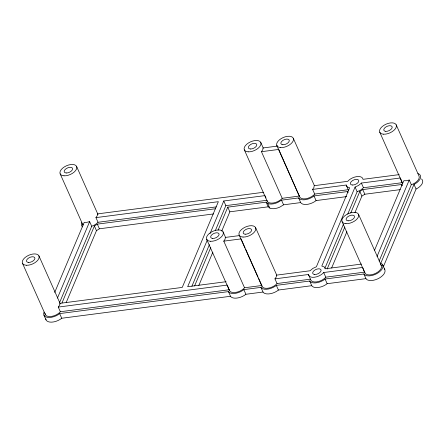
<?xml version="1.0" encoding="UTF-8"?>
<svg xmlns="http://www.w3.org/2000/svg" width="445" height="445" viewBox="0 0 445 445"><rect width="100%" height="100%" fill="white"/><g stroke="black" fill="none" stroke-linecap="round" stroke-linejoin="round"><path stroke-width="0.67" d="M54.707 292.409L84.222 222.328L86.775 222.339L89.64 221.627L91.715 226.283L59.519 302.739M57.444 298.078L89.64 221.627M61.983 302.962L94.396 225.993L97.327 224.135L215.564 208.738M66.199 302.533L96.47 230.655L99.402 228.797L213.511 213.939M207.337 240.005L187.668 286.708L226.077 281.707M210.029 233.608L223.774 200.979L264.925 195.622L264.853 195.238M191.901 286.252L209.411 244.667M215.341 230.593L225.849 205.64L223.774 200.979M194.587 285.951L210.774 247.509M218.056 230.215L227.768 207.153L266.121 202.158L268.263 203.693A10.519 5.557 -24 0 0 277.747 202.458L281.501 200.155L298.623 197.925L299.24 198.681A10.519 5.557 -24 0 0 312.646 196.935L314.003 195.922L347.378 191.578L347.99 192.335M198.82 285.484L212.849 252.17M221.749 231.033L229.843 211.814L227.768 207.153M379.769 132.237L402.591 183.507L400.35 177.989L361.373 183.062L358.642 185.393L355.071 187.061L321.802 266.065L324.299 266.944L325.273 268.791L361.512 264.074M324.95 268.174L343.462 224.219M347.756 214.023L357.146 191.723L360.717 190.054L363.448 187.723L402.425 182.65M327.147 269.036L344.825 227.056M350.721 213.06L359.827 191.433L362.758 189.576L401.546 184.525L402.163 185.281M331.631 267.973L346.9 231.717M354.938 212.632L361.902 196.095L364.833 194.237L400.222 189.626M374.579 250.157L403.821 180.715L406.38 180.726L409.239 180.008L411.314 184.669L379.118 261.12M377.043 256.465L409.239 180.008M417.927 173.528A10.519 5.557 -24 0 1 415.569 183.535L413.995 184.38L380.781 263.256L381.782 263.768A10.519 5.557 -24 0 1 377.894 272.991A10.519 5.557 -24 0 1 364.488 274.737L363.877 273.981L325.084 279.032L323.726 280.044A10.519 5.557 -24 0 1 310.321 281.791L309.703 281.034L276.334 285.378L274.971 286.391A10.519 5.557 -24 0 1 261.565 288.137L260.954 287.381L243.832 289.612L242.469 290.624A10.519 5.557 -24 0 1 229.064 292.371L228.452 291.614L59.652 313.591L58.295 314.604A10.519 5.557 -24 0 1 47.37 317.363A10.519 5.557 -24 0 1 44.055 312.101M383.39 266.644L416.069 189.042L417.644 188.196A10.519 5.557 -24 0 0 421.526 178.973M91.715 226.283L95.286 224.614L98.022 222.283L95.948 217.622L97.26 215.691L97.516 213.895L263.746 192.251M45.079 313.336A9.017 4.762 -24 0 0 50.14 316.545A9.017 4.762 -24 0 0 59.396 312.746L60.348 311.739L58.273 307.078L59.586 305.148L59.841 303.351L182.25 287.414L218.356 201.685L95.948 217.622M244.344 149.87L267.167 201.14A9.017 4.762 -24 0 0 281.246 199.31L282.197 198.303L261.443 151.695L262.756 149.765L263.017 147.968L277.658 146.06M206.669 239.327L229.498 290.596A9.017 4.762 -24 0 0 243.571 288.766L244.522 287.759L223.774 241.151L225.087 239.221L225.342 237.424L239.321 235.605M276.846 145.637L299.669 196.907A9.017 4.762 -24 0 0 313.747 195.077L314.698 194.07L312.624 189.409L313.936 187.479L314.192 185.682L347.751 181.315L348.702 180.308A9.017 4.762 -24 0 1 362.775 178.478L362.948 179.335L399.182 174.618M239.171 235.099L261.999 286.363A9.017 4.762 -24 0 0 276.072 284.533L277.024 283.526L274.949 278.865L276.262 276.935L276.517 275.138L310.076 270.771L312.807 268.441L316.384 266.772L349.653 187.768L347.15 186.889L346.182 185.042L312.624 189.409M380.547 264.553A9.017 4.762 -24 0 1 376.214 273.046A9.017 4.762 -24 0 1 364.922 272.963L362.675 267.445L323.704 272.518L322.747 273.525A9.017 4.762 -24 0 1 308.674 275.355L308.507 274.498L274.949 278.865M364.75 272.106L325.779 277.179L324.822 278.186A9.017 4.762 -24 0 1 310.749 280.016L308.507 274.498M384.235 268.774A10.519 5.557 -24 0 1 379.591 277.886A10.519 5.557 -24 0 1 366.563 279.399L365.951 278.642L327.158 283.693L325.801 284.705A10.519 5.557 -24 0 1 312.396 286.452L311.778 285.696L278.409 290.04L277.046 291.052A10.519 5.557 -24 0 1 263.64 292.799L263.028 292.042L245.907 294.273L244.544 295.285A10.519 5.557 -24 0 1 231.139 297.032L230.527 296.275L61.727 318.253L60.37 319.265A10.519 5.557 -24 0 1 45.763 318.915M346.727 196.595L316.078 200.584L314.721 201.596A10.519 5.557 -24 0 1 301.315 203.343L300.703 202.586L283.576 204.817L279.822 207.12A10.519 5.557 -24 0 1 270.338 208.355L268.202 206.819L266.121 202.158M411.314 184.669L412.832 184.108A9.017 4.762 -24 0 0 419.023 176.087L396.195 124.817M261.443 151.695L278.754 149.442L299.669 196.907M98.022 222.283L216.303 206.881M225.849 205.64L267 200.283L267.167 201.14M282.197 198.303L299.502 196.05M314.698 194.07L348.257 189.704L348.424 190.56M229.843 211.814L268.202 206.819M223.774 241.151L241.079 238.898L245.006 247.715M58.273 307.078L227.25 285.078L229.498 290.596M60.348 311.739L229.325 289.74M244.522 287.759L261.827 285.506L261.999 286.363M277.024 283.526L310.582 279.16M413.995 184.38L416.069 189.042M401.546 184.525L402.069 185.687M361.373 183.062L363.448 187.723M362.758 189.576L364.833 194.237M359.827 191.433L361.902 196.095M355.071 187.061L357.146 191.723M382.717 264.92L384.791 269.581M346.182 185.042L348.257 189.704M358.52 214.273L381.348 265.543M347.378 191.578L347.895 192.741M342.094 221.693L364.922 272.963M363.877 273.981L365.951 278.642M293.272 138.217L314.409 185.687M314.003 195.922L316.078 200.584M298.623 197.925L300.703 202.586M323.704 272.518L325.779 277.179M325.084 279.032L327.158 283.693M260.77 142.45L263.307 148.146M281.501 200.155L283.576 204.817M309.703 281.034L311.778 285.696M265.187 196.206L265.965 197.953M267.74 203.426L269.815 208.088M255.602 227.673L276.734 275.144M276.334 285.378L278.409 290.04M245.568 248.978L257.905 276.69M258.467 277.947L261.827 285.506M260.954 287.381L263.028 292.042M223.101 231.906L225.637 237.602M243.832 289.612L245.907 294.273M228.452 291.614L230.527 296.275M76.596 166.43L98.011 214.535M97.327 224.135L99.402 228.797M94.396 225.993L96.47 230.655M60.17 173.856L82.992 225.12A9.017 4.762 -24 0 1 82.748 223.88M38.921 255.886L60.342 303.991M59.652 313.591L61.727 318.253M22.495 263.312L45.318 314.576M43.949 315.199L46.024 319.855M278.676 149.058L278.754 149.442M82.564 226.894A10.519 5.557 -24 0 1 81.73 222.645M385.793 131.364A4.506 2.381 -24 0 0 392.212 127.292A4.506 2.381 -24 0 0 385.943 126.925A4.506 2.381 -24 0 0 385.793 131.364M282.87 144.764A4.506 2.381 -24 0 0 289.289 140.692A4.506 2.381 -24 0 0 283.02 140.325A4.506 2.381 -24 0 0 282.87 144.764M66.194 172.977A4.506 2.381 -24 0 0 72.613 168.905A4.506 2.381 -24 0 0 66.338 168.538A4.506 2.381 -24 0 0 66.194 172.977M212.693 238.453A4.506 2.381 -24 0 0 219.112 234.382A4.506 2.381 -24 0 0 212.844 234.014A4.506 2.381 -24 0 0 212.693 238.453M314.698 274.482A4.506 2.381 -24 0 0 321.118 270.41A4.506 2.381 -24 0 0 314.849 270.043A4.506 2.381 -24 0 0 314.698 274.482M348.118 220.82A4.506 2.381 -24 0 0 354.537 216.748A4.506 2.381 -24 0 0 348.268 216.381A4.506 2.381 -24 0 0 348.118 220.82M245.195 234.22A4.506 2.381 -24 0 0 251.614 230.148A4.506 2.381 -24 0 0 245.345 229.781A4.506 2.381 -24 0 0 245.195 234.22M28.519 262.433A4.506 2.381 -24 0 0 34.938 258.361A4.506 2.381 -24 0 0 28.669 257.994A4.506 2.381 -24 0 0 28.519 262.433M250.368 148.997A4.506 2.381 -24 0 0 256.787 144.925A4.506 2.381 -24 0 0 250.518 144.558A4.506 2.381 -24 0 0 250.368 148.997M352.373 185.025A4.506 2.381 -24 0 0 358.792 180.954A4.506 2.381 -24 0 0 352.523 180.587A4.506 2.381 -24 0 0 352.373 185.025M26.333 265.27A9.017 4.762 -24 0 0 39.166 257.127A9.017 4.762 -24 0 0 26.628 256.392A9.017 4.762 -24 0 0 26.333 265.27M64.002 175.814A9.017 4.762 -24 0 0 76.84 167.67A9.017 4.762 -24 0 0 64.302 166.936A9.017 4.762 -24 0 0 64.002 175.814M248.182 151.834A9.017 4.762 -24 0 0 261.015 143.691A9.017 4.762 -24 0 0 248.477 142.956A9.017 4.762 -24 0 0 248.182 151.834M280.684 147.601A9.017 4.762 -24 0 0 293.516 139.457A9.017 4.762 -24 0 0 280.979 138.723A9.017 4.762 -24 0 0 280.684 147.601M210.507 241.29A9.017 4.762 -24 0 0 223.34 233.147A9.017 4.762 -24 0 0 210.802 232.412A9.017 4.762 -24 0 0 210.507 241.29M243.009 237.057A9.017 4.762 -24 0 0 255.842 228.914A9.017 4.762 -24 0 0 243.304 228.179A9.017 4.762 -24 0 0 243.009 237.057M345.932 223.657A9.017 4.762 -24 0 0 358.765 215.513A9.017 4.762 -24 0 0 346.227 214.779A9.017 4.762 -24 0 0 345.932 223.657M383.601 134.201A9.017 4.762 -24 0 0 396.439 126.057A9.017 4.762 -24 0 0 383.901 125.323A9.017 4.762 -24 0 0 383.601 134.201"/></g></svg>
